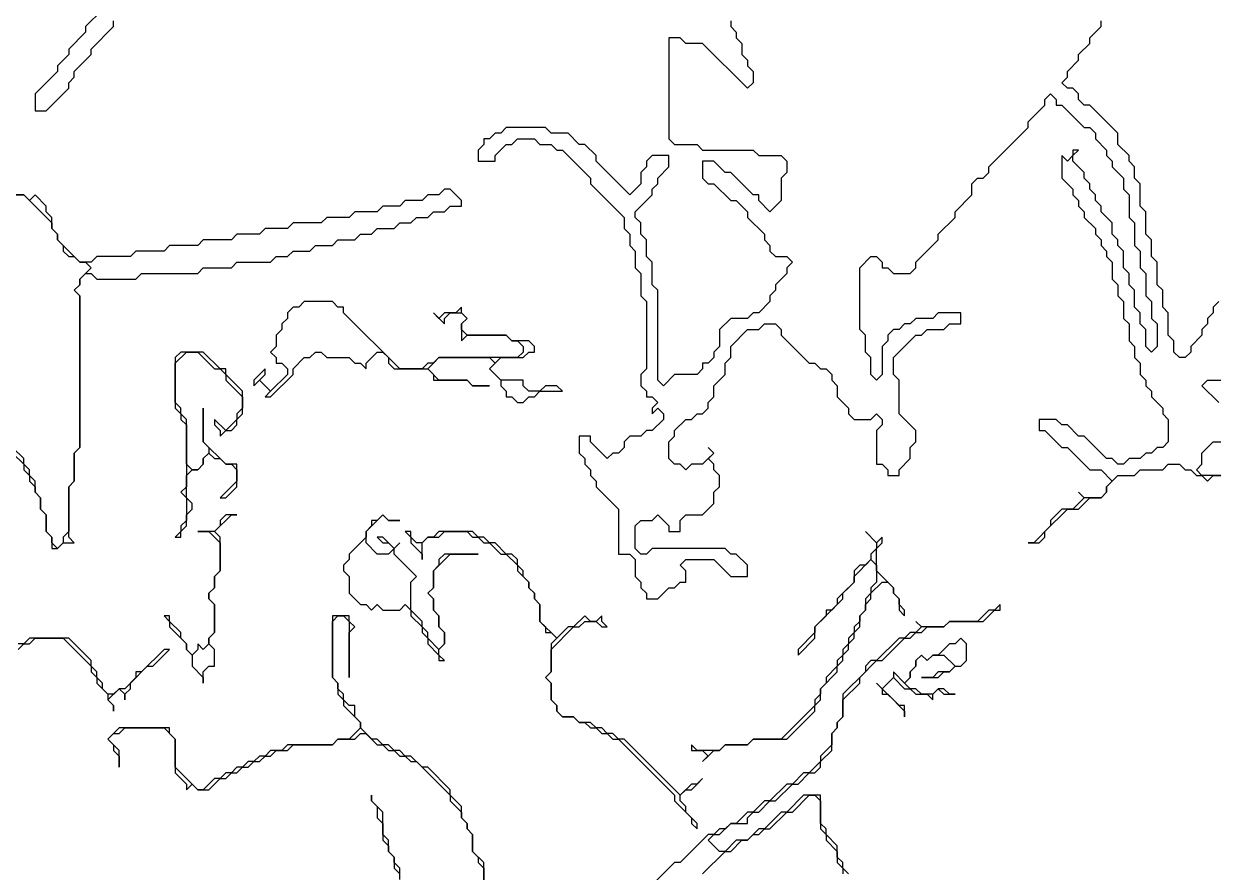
# Model space of a CAD drawing. Header units: metres. Extents: x 0 to 100, y 0 to 129.
# Drawn here: x 79.78 to 85.08, y 22.46 to 26.24 of the extents above; entities that cross this region are included whole.
import ezdxf

# ---------------------------------------------------------------- set-up
doc = ezdxf.new("R2010")
doc.units = ezdxf.units.M

msp = doc.modelspace()

# ---------------------------------------------------------------- linework, layer by layer
for points in [[(80.125, 26.3), (80.05, 26.225), (80.05, 26.2), (79.975, 26.125), (79.975, 26.1), (79.925, 26.05), (79.925, 26.025), (79.825, 25.925), (79.825, 25.85), (79.875, 25.85), (79.975, 25.95), (79.975, 25.975), (80, 26), (80, 26.025), (80.075, 26.1), (80.075, 26.125), (80.175, 26.225), (80.175, 26.25)], [(82.925, 26.25), (82.925, 26.225), (82.95, 26.2), (82.95, 26.175), (82.975, 26.15), (82.975, 26.1), (83, 26.075), (83, 26.05), (83.025, 26.025), (83.025, 25.975), (83, 25.95), (82.8, 26.15), (82.725, 26.15), (82.7, 26.175), (82.65, 26.175), (82.65, 25.725), (82.675, 25.7), (82.775, 25.7), (82.8, 25.675), (83.025, 25.675), (83.05, 25.65), (83.15, 25.65), (83.175, 25.625), (83.175, 25.575), (83.15, 25.55), (83.15, 25.45), (83.1, 25.4), (83.05, 25.45), (83.05, 25.475), (83.025, 25.475), (82.925, 25.575), (82.9, 25.575), (82.85, 25.625), (82.8, 25.625), (82.8, 25.55), (82.825, 25.525), (82.85, 25.525), (82.925, 25.45), (82.95, 25.45), (83, 25.4), (83, 25.375), (83.075, 25.3), (83.075, 25.275), (83.1, 25.25), (83.1, 25.225), (83.125, 25.2), (83.175, 25.2), (83.2, 25.175), (83.175, 25.15), (83.175, 25.125), (83.125, 25.075), (83.125, 25.05), (83.1, 25.025), (83.1, 25), (83.05, 24.95), (83.025, 24.95), (83, 24.925), (82.925, 24.925), (82.875, 24.875), (82.875, 24.8), (82.85, 24.775), (82.85, 24.75), (82.825, 24.725), (82.8, 24.725), (82.8, 24.7), (82.775, 24.675), (82.675, 24.675), (82.625, 24.625), (82.6, 24.65), (82.6, 25.05), (82.575, 25.075), (82.575, 25.175), (82.55, 25.2), (82.55, 25.275), (82.525, 25.3), (82.525, 25.35), (82.5, 25.375), (82.5, 25.4), (82.575, 25.475), (82.575, 25.5), (82.6, 25.525), (82.6, 25.55), (82.65, 25.6), (82.65, 25.65), (82.575, 25.65), (82.55, 25.625), (82.55, 25.6), (82.525, 25.575), (82.525, 25.525), (82.475, 25.475), (82.325, 25.625), (82.325, 25.65), (82.275, 25.7), (82.25, 25.7), (82.2, 25.75), (82.125, 25.75), (82.1, 25.775), (81.925, 25.775), (81.9, 25.75), (81.875, 25.75), (81.85, 25.725), (81.825, 25.725), (81.825, 25.7), (81.8, 25.675), (81.8, 25.625), (81.875, 25.625), (81.875, 25.65), (81.925, 25.7), (81.95, 25.7), (81.975, 25.725), (82.05, 25.725), (82.075, 25.7), (82.125, 25.7), (82.15, 25.675), (82.175, 25.675), (82.3, 25.55), (82.3, 25.525), (82.45, 25.375), (82.45, 25.325), (82.475, 25.3), (82.475, 25.25), (82.5, 25.225), (82.5, 25.15), (82.525, 25.125), (82.525, 25.025), (82.55, 25), (82.55, 24.7), (82.525, 24.675), (82.525, 24.625), (82.55, 24.6), (82.55, 24.575), (82.575, 24.575), (82.6, 24.55), (82.575, 24.525), (82.575, 24.5), (82.6, 24.525), (82.625, 24.5), (82.625, 24.475), (82.575, 24.425), (82.55, 24.425), (82.525, 24.4), (82.475, 24.4), (82.45, 24.375), (82.45, 24.35), (82.425, 24.325), (82.4, 24.325), (82.375, 24.3), (82.3, 24.375), (82.3, 24.4), (82.25, 24.4), (82.25, 24.325), (82.275, 24.3), (82.275, 24.275), (82.3, 24.25), (82.3, 24.225), (82.325, 24.2), (82.325, 24.175), (82.425, 24.075), (82.425, 23.875), (82.475, 23.875), (82.5, 23.85), (82.5, 23.775), (82.525, 23.75), (82.525, 23.725), (82.55, 23.7), (82.55, 23.675), (82.6, 23.675), (82.65, 23.725), (82.675, 23.725), (82.7, 23.75), (82.725, 23.75), (82.725, 23.8), (82.7, 23.825), (82.725, 23.85), (82.85, 23.85), (82.925, 23.775), (83, 23.775), (83, 23.825), (82.95, 23.875), (82.925, 23.875), (82.9, 23.9), (82.575, 23.9), (82.55, 23.875), (82.525, 23.875), (82.5, 23.9), (82.5, 24), (82.525, 24.025), (82.575, 24.025), (82.6, 24.05), (82.65, 24), (82.65, 23.975), (82.7, 23.975), (82.7, 24.025), (82.725, 24.05), (82.8, 24.05), (82.85, 24.1), (82.85, 24.15), (82.875, 24.175), (82.875, 24.225), (82.85, 24.25), (82.85, 24.275), (82.825, 24.3), (82.85, 24.325), (82.825, 24.35), (82.85, 24.325), (82.8, 24.275), (82.75, 24.275), (82.725, 24.25), (82.7, 24.275), (82.675, 24.275), (82.65, 24.3), (82.65, 24.375), (82.675, 24.4), (82.675, 24.425), (82.725, 24.475), (82.75, 24.475), (82.775, 24.5), (82.8, 24.5), (82.825, 24.525), (82.825, 24.55), (82.85, 24.575), (82.85, 24.625), (82.9, 24.675), (82.9, 24.725), (82.925, 24.75), (82.925, 24.8), (83, 24.875), (83.05, 24.875), (83.075, 24.9), (83.125, 24.9), (83.15, 24.875), (83.15, 24.85), (83.275, 24.725), (83.3, 24.725), (83.325, 24.7), (83.35, 24.7), (83.375, 24.675), (83.375, 24.65), (83.4, 24.625), (83.4, 24.575), (83.45, 24.525), (83.45, 24.5), (83.475, 24.475), (83.55, 24.475), (83.575, 24.5), (83.6, 24.475), (83.6, 24.45), (83.575, 24.425), (83.575, 24.275), (83.6, 24.275), (83.625, 24.25), (83.625, 24.225), (83.675, 24.225), (83.675, 24.25), (83.725, 24.3), (83.725, 24.35), (83.75, 24.375), (83.75, 24.425), (83.675, 24.5), (83.675, 24.65), (83.65, 24.675), (83.65, 24.75), (83.75, 24.85), (83.775, 24.85), (83.8, 24.875), (83.875, 24.875), (83.9, 24.9), (83.95, 24.9), (83.95, 24.95), (83.85, 24.95), (83.825, 24.925), (83.75, 24.925), (83.725, 24.9), (83.7, 24.9), (83.675, 24.875), (83.65, 24.875), (83.625, 24.85), (83.625, 24.825), (83.6, 24.8), (83.6, 24.675), (83.575, 24.65), (83.55, 24.675), (83.55, 24.75), (83.525, 24.775), (83.525, 24.85), (83.5, 24.875), (83.5, 25.15), (83.55, 25.2), (83.575, 25.2), (83.6, 25.175), (83.6, 25.15), (83.625, 25.15), (83.65, 25.125), (83.725, 25.125), (83.75, 25.15), (83.75, 25.175), (83.85, 25.275), (83.85, 25.3), (83.925, 25.375), (83.925, 25.4), (84, 25.475), (84, 25.525), (84.025, 25.55), (84.05, 25.55), (84.075, 25.575), (84.075, 25.6), (84.25, 25.775), (84.25, 25.8), (84.325, 25.875), (84.325, 25.9), (84.35, 25.925), (84.375, 25.9), (84.375, 25.875), (84.4, 25.875), (84.5, 25.775), (84.525, 25.775), (84.55, 25.75), (84.55, 25.725), (84.6, 25.675), (84.6, 25.65), (84.625, 25.625), (84.625, 25.6), (84.675, 25.55), (84.675, 25.5), (84.7, 25.475), (84.7, 25.375), (84.725, 25.35), (84.725, 25.25), (84.75, 25.225), (84.75, 25.15), (84.775, 25.125), (84.775, 25.025), (84.8, 25), (84.8, 24.925), (84.825, 24.9), (84.825, 24.8), (84.8, 24.775), (84.775, 24.8), (84.775, 24.875), (84.75, 24.9), (84.75, 24.95), (84.725, 24.975), (84.725, 25.05), (84.7, 25.075), (84.7, 25.125), (84.675, 25.15), (84.675, 25.225), (84.65, 25.25), (84.65, 25.275), (84.625, 25.3), (84.625, 25.35), (84.575, 25.4), (84.575, 25.425), (84.55, 25.45), (84.55, 25.475), (84.525, 25.5), (84.525, 25.525), (84.5, 25.55), (84.5, 25.575), (84.45, 25.625), (84.45, 25.65), (84.475, 25.675), (84.45, 25.675), (84.45, 25.65), (84.425, 25.625), (84.4, 25.65), (84.4, 25.55), (84.45, 25.5), (84.45, 25.475), (84.475, 25.45), (84.475, 25.425), (84.5, 25.4), (84.5, 25.375), (84.55, 25.325), (84.55, 25.3), (84.575, 25.275), (84.575, 25.25), (84.6, 25.225), (84.6, 25.2), (84.625, 25.175), (84.625, 25.1), (84.65, 25.075), (84.65, 25.025), (84.675, 25), (84.675, 24.925), (84.7, 24.9), (84.7, 24.825), (84.725, 24.8), (84.725, 24.75), (84.75, 24.725), (84.75, 24.675), (84.775, 24.65), (84.775, 24.625), (84.8, 24.6), (84.8, 24.575), (84.85, 24.525), (84.85, 24.5), (84.875, 24.475), (84.875, 24.375), (84.85, 24.35), (84.825, 24.35), (84.8, 24.325), (84.775, 24.325), (84.75, 24.3), (84.7, 24.3), (84.675, 24.275), (84.65, 24.275), (84.625, 24.3), (84.6, 24.3), (84.5, 24.4), (84.475, 24.4), (84.425, 24.45), (84.4, 24.45), (84.375, 24.475), (84.3, 24.475), (84.3, 24.425), (84.325, 24.425), (84.4, 24.35), (84.425, 24.35), (84.525, 24.25), (84.575, 24.25), (84.625, 24.2), (84.6, 24.175), (84.6, 24.15), (84.575, 24.125), (84.5, 24.125), (84.475, 24.15), (84.5, 24.125), (84.45, 24.075), (84.4, 24.075), (84.35, 24.025), (84.35, 24), (84.275, 23.925), (84.25, 23.925), (84.3, 23.925), (84.325, 23.95), (84.325, 23.975), (84.425, 24.075), (84.475, 24.075), (84.525, 24.125), (84.575, 24.125), (84.6, 24.15), (84.6, 24.175), (84.65, 24.225), (84.725, 24.225), (84.75, 24.25), (84.85, 24.25), (84.875, 24.275), (84.925, 24.275), (84.95, 24.25), (84.975, 24.25), (85, 24.225), (85.025, 24.225), (85.05, 24.2), (85.075, 24.225), (85.3, 24.225)], [(85.1, 25), (85.075, 24.975), (85.075, 24.95), (85.05, 24.925), (85.05, 24.9), (85.025, 24.875), (85.025, 24.85), (84.975, 24.8), (84.975, 24.775), (84.95, 24.75), (84.925, 24.75), (84.9, 24.775), (84.9, 24.825), (84.875, 24.85), (84.875, 24.95), (84.85, 24.975), (84.85, 25.05), (84.825, 25.075), (84.825, 25.175), (84.8, 25.2), (84.8, 25.275), (84.775, 25.3), (84.775, 25.4), (84.75, 25.425), (84.75, 25.525), (84.725, 25.55), (84.725, 25.6), (84.7, 25.625), (84.7, 25.65), (84.65, 25.7), (84.65, 25.75), (84.525, 25.875), (84.5, 25.875), (84.475, 25.9), (84.475, 25.925), (84.45, 25.95), (84.425, 25.95), (84.4, 25.975), (84.425, 26), (84.425, 26.025), (84.475, 26.075), (84.475, 26.1), (84.525, 26.15), (84.525, 26.175), (84.575, 26.225), (84.575, 26.25)], [(81.65, 25.5), (81.625, 25.475), (81.575, 25.475), (81.55, 25.45), (81.475, 25.45), (81.45, 25.425), (81.375, 25.425), (81.35, 25.4), (81.25, 25.4), (81.225, 25.375), (81.125, 25.375), (81.1, 25.35), (80.975, 25.35), (80.95, 25.325), (80.85, 25.325), (80.825, 25.3), (80.725, 25.3), (80.7, 25.275), (80.575, 25.275), (80.55, 25.25), (80.425, 25.25), (80.4, 25.225), (80.275, 25.225), (80.25, 25.2), (80.1, 25.2), (80.075, 25.175), (80.025, 25.175), (79.925, 25.275), (79.925, 25.3), (79.9, 25.325), (79.9, 25.375), (79.875, 25.4), (79.875, 25.425), (79.825, 25.475), (79.8, 25.45), (79.775, 25.475), (79.575, 25.475)], [(79.725, 24.325), (79.775, 24.275), (79.775, 24.25), (79.8, 24.225), (79.8, 24.2), (79.825, 24.175), (79.825, 24.15), (79.85, 24.125), (79.85, 24.075), (79.875, 24.05), (79.875, 23.975), (79.9, 23.95), (79.9, 23.9), (79.925, 23.9), (79.95, 23.925), (80, 23.925), (79.975, 23.95), (79.975, 24.175), (80, 24.2), (80, 24.325), (80.025, 24.35), (80.025, 25.025), (80, 25.05), (80.025, 25.075), (80.025, 25.1), (80.05, 25.125), (80.075, 25.125), (80.1, 25.1), (80.275, 25.1), (80.3, 25.125), (80.55, 25.125), (80.575, 25.15), (80.7, 25.15), (80.725, 25.175), (80.875, 25.175), (80.9, 25.2), (80.95, 25.2), (80.975, 25.225), (81.05, 25.225), (81.075, 25.25), (81.15, 25.25), (81.175, 25.275), (81.25, 25.275), (81.275, 25.3), (81.325, 25.3), (81.35, 25.325), (81.425, 25.325), (81.45, 25.35), (81.5, 25.35), (81.525, 25.375), (81.575, 25.375), (81.6, 25.4), (81.65, 25.4), (81.675, 25.425), (81.725, 25.425), (81.725, 25.45), (81.675, 25.5), (81.65, 25.5)], [(79.6, 25.475), (79.775, 25.475), (79.9, 25.35), (79.9, 25.325), (79.925, 25.3), (79.925, 25.275), (79.95, 25.25), (79.95, 25.225), (79.975, 25.2), (80, 25.2), (80.025, 25.175), (80.05, 25.175), (80.075, 25.15), (80.025, 25.1), (80.025, 25.075), (80, 25.05), (80.025, 25.025), (80.025, 24.35), (80, 24.325), (80, 24.2), (79.975, 24.175), (79.975, 23.975), (79.95, 23.95), (79.95, 23.925), (79.925, 23.9), (79.9, 23.925), (79.9, 23.95), (79.875, 23.975), (79.875, 24.05), (79.85, 24.075), (79.85, 24.125), (79.825, 24.15), (79.825, 24.2), (79.8, 24.225), (79.8, 24.25), (79.775, 24.275), (79.775, 24.3), (79.725, 24.35)], [(81.025, 25), (81, 24.975), (80.975, 24.975), (80.95, 24.95), (80.95, 24.925), (80.925, 24.9), (80.925, 24.875), (80.9, 24.85), (80.9, 24.8), (80.875, 24.775), (80.9, 24.75), (80.9, 24.725), (80.925, 24.725), (80.95, 24.7), (80.95, 24.675), (80.875, 24.6), (80.825, 24.65), (80.85, 24.675), (80.85, 24.7), (80.8, 24.65), (80.8, 24.625), (80.825, 24.65), (80.875, 24.6), (80.85, 24.575), (80.875, 24.575), (80.975, 24.675), (80.975, 24.7), (81.025, 24.75), (81.05, 24.75), (81.075, 24.775), (81.1, 24.775), (81.125, 24.75), (81.225, 24.75), (81.25, 24.725), (81.275, 24.725), (81.3, 24.7), (81.3, 24.725), (81.35, 24.775), (81.375, 24.775), (81.4, 24.75), (81.4, 24.725), (81.425, 24.7), (81.575, 24.7), (81.6, 24.675), (81.6, 24.65), (81.75, 24.65), (81.775, 24.625), (81.85, 24.625), (81.775, 24.625), (81.75, 24.65), (81.625, 24.65), (81.575, 24.7), (81.625, 24.75), (81.85, 24.75), (81.875, 24.725), (81.85, 24.7), (81.9, 24.65), (81.9, 24.625), (81.925, 24.6), (81.925, 24.575), (81.95, 24.575), (81.975, 24.55), (82, 24.55), (82.025, 24.575), (82.05, 24.575), (82.075, 24.6), (82.175, 24.6), (82.15, 24.625), (82.1, 24.625), (82.075, 24.6), (82.025, 24.6), (82, 24.625), (82, 24.65), (81.9, 24.65), (81.85, 24.7), (81.9, 24.75), (82, 24.75), (82.025, 24.775), (82.05, 24.775), (82.05, 24.8), (82.025, 24.825), (81.95, 24.825), (81.925, 24.85), (81.75, 24.85), (81.725, 24.875), (81.725, 24.9), (81.75, 24.925), (81.725, 24.95), (81.725, 24.975), (81.7, 24.95), (81.65, 24.95), (81.625, 24.925), (81.6, 24.95), (81.65, 24.9), (81.65, 24.925), (81.675, 24.95), (81.725, 24.95), (81.75, 24.925), (81.725, 24.9), (81.725, 24.825), (81.75, 24.85), (81.925, 24.85), (81.95, 24.825), (81.975, 24.825), (82, 24.8), (82, 24.775), (81.975, 24.75), (81.625, 24.75), (81.6, 24.725), (81.575, 24.725), (81.55, 24.7), (81.45, 24.7), (81.2, 24.95), (81.2, 24.975), (81.175, 24.975), (81.15, 25), (81.025, 25)], [(80.475, 24.775), (80.45, 24.75), (80.45, 24.525), (80.475, 24.5), (80.475, 24.475), (80.5, 24.45), (80.5, 24.175), (80.475, 24.15), (80.5, 24.125), (80.5, 24.025), (80.475, 24), (80.475, 23.975), (80.45, 23.95), (80.475, 23.95), (80.475, 23.975), (80.5, 24), (80.5, 24.05), (80.525, 24.075), (80.525, 24.1), (80.5, 24.125), (80.5, 24.225), (80.525, 24.25), (80.55, 24.25), (80.575, 24.275), (80.575, 24.3), (80.6, 24.325), (80.625, 24.3), (80.65, 24.3), (80.675, 24.275), (80.7, 24.275), (80.725, 24.25), (80.725, 24.2), (80.65, 24.125), (80.675, 24.125), (80.725, 24.175), (80.725, 24.275), (80.675, 24.275), (80.575, 24.375), (80.575, 24.525), (80.575, 24.375), (80.6, 24.35), (80.6, 24.325), (80.575, 24.3), (80.575, 24.275), (80.55, 24.25), (80.525, 24.25), (80.5, 24.275), (80.5, 24.475), (80.475, 24.5), (80.475, 24.525), (80.45, 24.55), (80.45, 24.725), (80.5, 24.775), (80.55, 24.775), (80.625, 24.7), (80.65, 24.7), (80.675, 24.675), (80.675, 24.65), (80.75, 24.575), (80.75, 24.525), (80.725, 24.5), (80.725, 24.475), (80.675, 24.425), (80.625, 24.475), (80.625, 24.45), (80.65, 24.425), (80.65, 24.4), (80.675, 24.425), (80.7, 24.425), (80.725, 24.45), (80.725, 24.475), (80.75, 24.5), (80.75, 24.6), (80.675, 24.675), (80.675, 24.7), (80.65, 24.7), (80.575, 24.775), (80.475, 24.775)], [(85.1, 24.55), (85.025, 24.625), (85.05, 24.65), (85.125, 24.65)], [(85.325, 24.225), (85.025, 24.225), (85, 24.25), (85.025, 24.275), (85.025, 24.325), (85.075, 24.375), (85.275, 24.375)], [(80.675, 24.05), (80.65, 24.025), (80.65, 24), (80.625, 23.975), (80.55, 23.975), (80.6, 23.975), (80.65, 23.925), (80.65, 23.8), (80.625, 23.775), (80.625, 23.725), (80.6, 23.7), (80.6, 23.675), (80.625, 23.65), (80.625, 23.525), (80.6, 23.5), (80.6, 23.475), (80.575, 23.45), (80.55, 23.475), (80.55, 23.45), (80.525, 23.425), (80.5, 23.45), (80.5, 23.475), (80.475, 23.5), (80.475, 23.525), (80.425, 23.575), (80.425, 23.6), (80.4, 23.6), (80.425, 23.575), (80.425, 23.55), (80.5, 23.475), (80.5, 23.45), (80.525, 23.425), (80.525, 23.375), (80.575, 23.325), (80.575, 23.3), (80.575, 23.35), (80.6, 23.375), (80.625, 23.375), (80.625, 23.45), (80.6, 23.475), (80.6, 23.5), (80.625, 23.525), (80.625, 23.65), (80.6, 23.675), (80.6, 23.7), (80.625, 23.725), (80.625, 23.775), (80.65, 23.8), (80.65, 23.95), (80.625, 23.975), (80.7, 24.05), (80.725, 24.05), (80.675, 24.05)], [(81.375, 24.05), (81.35, 24.025), (81.325, 24.025), (81.325, 24), (81.3, 23.975), (81.3, 23.95), (81.225, 23.875), (81.225, 23.85), (81.2, 23.825), (81.2, 23.8), (81.225, 23.775), (81.225, 23.7), (81.275, 23.65), (81.3, 23.65), (81.325, 23.625), (81.35, 23.65), (81.375, 23.625), (81.45, 23.625), (81.475, 23.65), (81.5, 23.625), (81.5, 23.6), (81.55, 23.55), (81.55, 23.525), (81.575, 23.5), (81.575, 23.475), (81.625, 23.425), (81.625, 23.4), (81.65, 23.4), (81.625, 23.425), (81.625, 23.45), (81.65, 23.475), (81.65, 23.525), (81.625, 23.55), (81.625, 23.6), (81.6, 23.625), (81.6, 23.675), (81.575, 23.7), (81.6, 23.725), (81.6, 23.8), (81.675, 23.875), (81.8, 23.875), (81.65, 23.875), (81.625, 23.85), (81.625, 23.825), (81.6, 23.8), (81.6, 23.725), (81.575, 23.7), (81.6, 23.675), (81.6, 23.625), (81.625, 23.6), (81.625, 23.55), (81.65, 23.525), (81.65, 23.475), (81.625, 23.45), (81.575, 23.5), (81.575, 23.525), (81.55, 23.55), (81.55, 23.575), (81.5, 23.625), (81.5, 23.75), (81.525, 23.775), (81.425, 23.875), (81.425, 23.9), (81.45, 23.925), (81.425, 23.9), (81.375, 23.95), (81.35, 23.95), (81.375, 23.925), (81.4, 23.925), (81.425, 23.9), (81.4, 23.875), (81.35, 23.875), (81.3, 23.925), (81.3, 23.975), (81.375, 24.05), (81.4, 24.025), (81.45, 24.025), (81.4, 24.025), (81.375, 24.05)], [(81.475, 23.975), (81.5, 23.95), (81.5, 23.925), (81.55, 23.875), (81.55, 23.85), (81.55, 23.925), (81.575, 23.95), (81.625, 23.95), (81.65, 23.975), (81.75, 23.975), (81.775, 23.95), (81.8, 23.95), (81.825, 23.925), (81.85, 23.925), (81.9, 23.875), (81.925, 23.875), (81.975, 23.825), (81.975, 23.8), (82.025, 23.75), (82.025, 23.725), (82.05, 23.7), (82.05, 23.675), (82.075, 23.65), (82.075, 23.575), (82.1, 23.55), (82.1, 23.525), (82.125, 23.525), (82.15, 23.5), (82.125, 23.475), (82.125, 23.35), (82.1, 23.325), (82.125, 23.3), (82.125, 23.225), (82.15, 23.2), (82.15, 23.175), (82.175, 23.15), (82.225, 23.15), (82.25, 23.125), (82.275, 23.125), (82.3, 23.1), (82.325, 23.1), (82.35, 23.075), (82.375, 23.075), (82.4, 23.05), (82.425, 23.05), (82.675, 22.8), (82.675, 22.775), (82.75, 22.7), (82.75, 22.675), (82.775, 22.65), (82.775, 22.675), (82.725, 22.725), (82.725, 22.75), (82.7, 22.775), (82.7, 22.8), (82.725, 22.825), (82.75, 22.825), (82.8, 22.875), (82.775, 22.85), (82.75, 22.85), (82.7, 22.8), (82.45, 23.05), (82.425, 23.05), (82.4, 23.075), (82.375, 23.075), (82.35, 23.1), (82.325, 23.1), (82.3, 23.125), (82.25, 23.125), (82.225, 23.15), (82.175, 23.15), (82.15, 23.175), (82.15, 23.2), (82.125, 23.225), (82.125, 23.3), (82.1, 23.325), (82.125, 23.35), (82.125, 23.45), (82.225, 23.55), (82.25, 23.55), (82.275, 23.575), (82.325, 23.575), (82.35, 23.55), (82.375, 23.55), (82.35, 23.575), (82.35, 23.6), (82.325, 23.575), (82.3, 23.575), (82.275, 23.6), (82.225, 23.55), (82.2, 23.55), (82.15, 23.5), (82.075, 23.575), (82.075, 23.65), (82.05, 23.675), (82.05, 23.7), (82.025, 23.725), (82.025, 23.75), (82, 23.775), (82, 23.8), (81.975, 23.825), (81.975, 23.85), (81.95, 23.875), (81.925, 23.875), (81.875, 23.925), (81.85, 23.925), (81.825, 23.95), (81.8, 23.95), (81.775, 23.975), (81.625, 23.975), (81.6, 23.95), (81.575, 23.95), (81.55, 23.925), (81.525, 23.925), (81.5, 23.95), (81.5, 23.975), (81.475, 23.975)], [(83.525, 23.975), (83.575, 23.925), (83.575, 23.9), (83.55, 23.875), (83.55, 23.85), (83.525, 23.825), (83.5, 23.825), (83.475, 23.8), (83.475, 23.75), (83.4, 23.675), (83.4, 23.65), (83.375, 23.625), (83.35, 23.625), (83.35, 23.6), (83.3, 23.55), (83.3, 23.525), (83.225, 23.45), (83.225, 23.425), (83.3, 23.5), (83.3, 23.55), (83.425, 23.675), (83.425, 23.7), (83.475, 23.75), (83.475, 23.775), (83.55, 23.85), (83.575, 23.825), (83.575, 23.75), (83.55, 23.725), (83.55, 23.7), (83.525, 23.675), (83.525, 23.625), (83.5, 23.6), (83.5, 23.575), (83.475, 23.55), (83.475, 23.525), (83.45, 23.5), (83.45, 23.475), (83.425, 23.45), (83.425, 23.425), (83.4, 23.4), (83.4, 23.375), (83.35, 23.325), (83.35, 23.3), (83.325, 23.275), (83.325, 23.25), (83.3, 23.225), (83.3, 23.2), (83.15, 23.05), (83.025, 23.05), (83, 23.025), (82.9, 23.025), (82.875, 23), (82.775, 23), (82.75, 23.025), (82.75, 23), (82.8, 23), (82.825, 22.975), (82.8, 22.95), (82.85, 23), (82.875, 23), (82.9, 23.025), (83, 23.025), (83.025, 23.05), (83.175, 23.05), (83.3, 23.175), (83.3, 23.2), (83.325, 23.225), (83.325, 23.275), (83.4, 23.35), (83.4, 23.375), (83.425, 23.4), (83.425, 23.425), (83.45, 23.45), (83.45, 23.475), (83.475, 23.5), (83.475, 23.525), (83.5, 23.55), (83.5, 23.6), (83.525, 23.625), (83.525, 23.65), (83.55, 23.675), (83.55, 23.7), (83.6, 23.75), (83.625, 23.75), (83.65, 23.725), (83.65, 23.7), (83.675, 23.675), (83.675, 23.625), (83.7, 23.6), (83.7, 23.625), (83.675, 23.65), (83.675, 23.675), (83.65, 23.7), (83.65, 23.725), (83.575, 23.8), (83.575, 23.9), (83.6, 23.925), (83.6, 23.95), (83.575, 23.925), (83.525, 23.975)], [(84.125, 23.65), (84.1, 23.625), (84.075, 23.625), (84.025, 23.575), (83.9, 23.575), (83.875, 23.55), (83.775, 23.55), (83.75, 23.575), (83.775, 23.55), (83.75, 23.525), (83.725, 23.525), (83.7, 23.5), (83.675, 23.5), (83.575, 23.4), (83.55, 23.4), (83.525, 23.375), (83.525, 23.35), (83.425, 23.25), (83.425, 23.15), (83.4, 23.125), (83.4, 23.1), (83.375, 23.075), (83.375, 23.025), (83.325, 22.975), (83.325, 22.95), (83.275, 22.9), (83.25, 22.9), (83.2, 22.85), (83.175, 22.85), (83.1, 22.775), (83.075, 22.775), (83.025, 22.725), (83, 22.725), (82.95, 22.675), (82.925, 22.675), (82.9, 22.65), (82.875, 22.65), (82.85, 22.625), (82.825, 22.625), (82.7, 22.5), (82.675, 22.5), (82.325, 22.15)], [(83.45, 22.45), (83.425, 22.475), (83.425, 22.5), (83.4, 22.525), (83.4, 22.575), (83.35, 22.625), (83.35, 22.65), (83.325, 22.675), (83.325, 22.8), (83.25, 22.8), (83.175, 22.725), (83.15, 22.725), (83.075, 22.65), (83.05, 22.65), (83, 22.6), (82.95, 22.6), (82.9, 22.55), (82.875, 22.55), (82.825, 22.6), (82.85, 22.625), (82.875, 22.625), (82.925, 22.675), (83, 22.675), (83, 22.7), (83.025, 22.725), (83.05, 22.725), (83.1, 22.775), (83.125, 22.775), (83.2, 22.85), (83.225, 22.85), (83.275, 22.9), (83.3, 22.9), (83.325, 22.925), (83.325, 22.95), (83.375, 23), (83.375, 23.075), (83.4, 23.1), (83.4, 23.125), (83.425, 23.15), (83.425, 23.225), (83.5, 23.3), (83.5, 23.325), (83.575, 23.4), (83.6, 23.4), (83.7, 23.5), (83.725, 23.5), (83.75, 23.525), (83.775, 23.525), (83.8, 23.55), (83.875, 23.55), (83.9, 23.575), (84.05, 23.575), (84.1, 23.625), (84.125, 23.625), (84.125, 23.65)], [(81.15, 23.6), (81.15, 23.325), (81.175, 23.3), (81.175, 23.25), (81.2, 23.225), (81.2, 23.2), (81.275, 23.125), (81.275, 23.1), (81.225, 23.05), (81.175, 23.05), (81.15, 23.025), (80.95, 23.025), (80.925, 23), (80.875, 23), (80.85, 22.975), (80.825, 22.975), (80.8, 22.95), (80.775, 22.95), (80.75, 22.925), (80.725, 22.925), (80.7, 22.9), (80.675, 22.9), (80.65, 22.875), (80.625, 22.875), (80.575, 22.825), (80.55, 22.825), (80.45, 22.925), (80.45, 23.05), (80.425, 23.075), (80.425, 23.1), (80.2, 23.1), (80.15, 23.05), (80.175, 23.025), (80.175, 23), (80.2, 22.975), (80.2, 22.925), (80.2, 23), (80.15, 23.05), (80.175, 23.075), (80.2, 23.075), (80.225, 23.1), (80.4, 23.1), (80.45, 23.05), (80.45, 22.9), (80.5, 22.85), (80.5, 22.825), (80.525, 22.85), (80.55, 22.825), (80.6, 22.825), (80.65, 22.875), (80.675, 22.875), (80.7, 22.9), (80.725, 22.9), (80.75, 22.925), (80.775, 22.925), (80.8, 22.95), (80.825, 22.95), (80.85, 22.975), (80.875, 22.975), (80.9, 23), (80.95, 23), (80.975, 23.025), (81.15, 23.025), (81.175, 23.05), (81.25, 23.05), (81.275, 23.075), (81.3, 23.075), (81.35, 23.025), (81.375, 23.025), (81.4, 23), (81.425, 23), (81.45, 22.975), (81.475, 22.975), (81.5, 22.95), (81.525, 22.95), (81.675, 22.8), (81.675, 22.775), (81.725, 22.725), (81.725, 22.7), (81.75, 22.675), (81.75, 22.65), (81.775, 22.625), (81.775, 22.55), (81.8, 22.525), (81.8, 22.5), (81.825, 22.475), (81.825, 22.375)], [(81.825, 22.375), (81.825, 22.5), (81.775, 22.55), (81.775, 22.625), (81.75, 22.65), (81.75, 22.675), (81.725, 22.7), (81.725, 22.75), (81.675, 22.8), (81.675, 22.825), (81.575, 22.925), (81.55, 22.925), (81.5, 22.975), (81.475, 22.975), (81.45, 23), (81.425, 23), (81.4, 23.025), (81.375, 23.025), (81.35, 23.05), (81.325, 23.05), (81.275, 23.1), (81.275, 23.125), (81.25, 23.15), (81.25, 23.2), (81.225, 23.2), (81.2, 23.225), (81.2, 23.25), (81.175, 23.275), (81.175, 23.3), (81.15, 23.325), (81.15, 23.575), (81.175, 23.6), (81.2, 23.6), (81.225, 23.575), (81.225, 23.325), (81.225, 23.525), (81.25, 23.55), (81.225, 23.575), (81.225, 23.6), (81.15, 23.6)], [(79.8, 23.5), (79.775, 23.475), (79.75, 23.475)], [(79.75, 23.45), (79.775, 23.475), (79.8, 23.475), (79.825, 23.5), (79.95, 23.5), (80.075, 23.375), (80.075, 23.35), (80.1, 23.325), (80.1, 23.3), (80.15, 23.25), (80.15, 23.225), (80.175, 23.2), (80.175, 23.175), (80.175, 23.2), (80.15, 23.225), (80.2, 23.275), (80.225, 23.25), (80.225, 23.225), (80.225, 23.25), (80.25, 23.275), (80.25, 23.3), (80.325, 23.375), (80.35, 23.375), (80.425, 23.45), (80.4, 23.45), (80.3, 23.35), (80.275, 23.35), (80.275, 23.325), (80.225, 23.275), (80.2, 23.275), (80.175, 23.25), (80.15, 23.25), (80.125, 23.275), (80.125, 23.3), (80.1, 23.325), (80.1, 23.35), (80.075, 23.375), (80.075, 23.4), (79.975, 23.5), (79.8, 23.5)], [(83.95, 23.5), (83.925, 23.475), (83.9, 23.475), (83.85, 23.425), (83.825, 23.425), (83.8, 23.4), (83.775, 23.425), (83.75, 23.4), (83.75, 23.375), (83.725, 23.35), (83.725, 23.325), (83.7, 23.3), (83.65, 23.35), (83.65, 23.325), (83.6, 23.275), (83.575, 23.3), (83.6, 23.275), (83.6, 23.25), (83.625, 23.25), (83.7, 23.175), (83.7, 23.15), (83.7, 23.2), (83.675, 23.2), (83.6, 23.275), (83.65, 23.325), (83.7, 23.275), (83.725, 23.275), (83.75, 23.25), (83.8, 23.25), (83.825, 23.225), (83.825, 23.25), (83.85, 23.275), (83.875, 23.25), (83.925, 23.25), (83.9, 23.25), (83.875, 23.275), (83.85, 23.275), (83.825, 23.25), (83.775, 23.25), (83.75, 23.275), (83.725, 23.275), (83.7, 23.3), (83.725, 23.325), (83.725, 23.35), (83.75, 23.375), (83.75, 23.4), (83.775, 23.425), (83.8, 23.4), (83.825, 23.425), (83.875, 23.425), (83.925, 23.375), (83.9, 23.35), (83.85, 23.35), (83.825, 23.325), (83.775, 23.325), (83.85, 23.325), (83.875, 23.35), (83.9, 23.35), (83.925, 23.375), (83.95, 23.375), (83.975, 23.4), (83.975, 23.475), (83.95, 23.5)], [(81.325, 22.8), (81.325, 22.775), (81.35, 22.75), (81.35, 22.7), (81.375, 22.675), (81.375, 22.6), (81.4, 22.575), (81.4, 22.55), (81.425, 22.525), (81.425, 22.475), (81.45, 22.45)], [(81.45, 22.425), (81.45, 22.475), (81.425, 22.5), (81.425, 22.525), (81.4, 22.55), (81.4, 22.6), (81.375, 22.625), (81.375, 22.725), (81.325, 22.775), (81.325, 22.8)], [(82.8, 22.45), (82.9, 22.55), (82.925, 22.55), (82.975, 22.6), (83, 22.6), (83.025, 22.625), (83.05, 22.625), (83.075, 22.65), (83.1, 22.65), (83.175, 22.725), (83.2, 22.725), (83.275, 22.8), (83.3, 22.8), (83.325, 22.775), (83.325, 22.65), (83.35, 22.625), (83.35, 22.6), (83.4, 22.55), (83.4, 22.5), (83.425, 22.475), (83.425, 22.45)]]:
    msp.add_lwpolyline(points)

doc.saveas('drawing.dxf')
